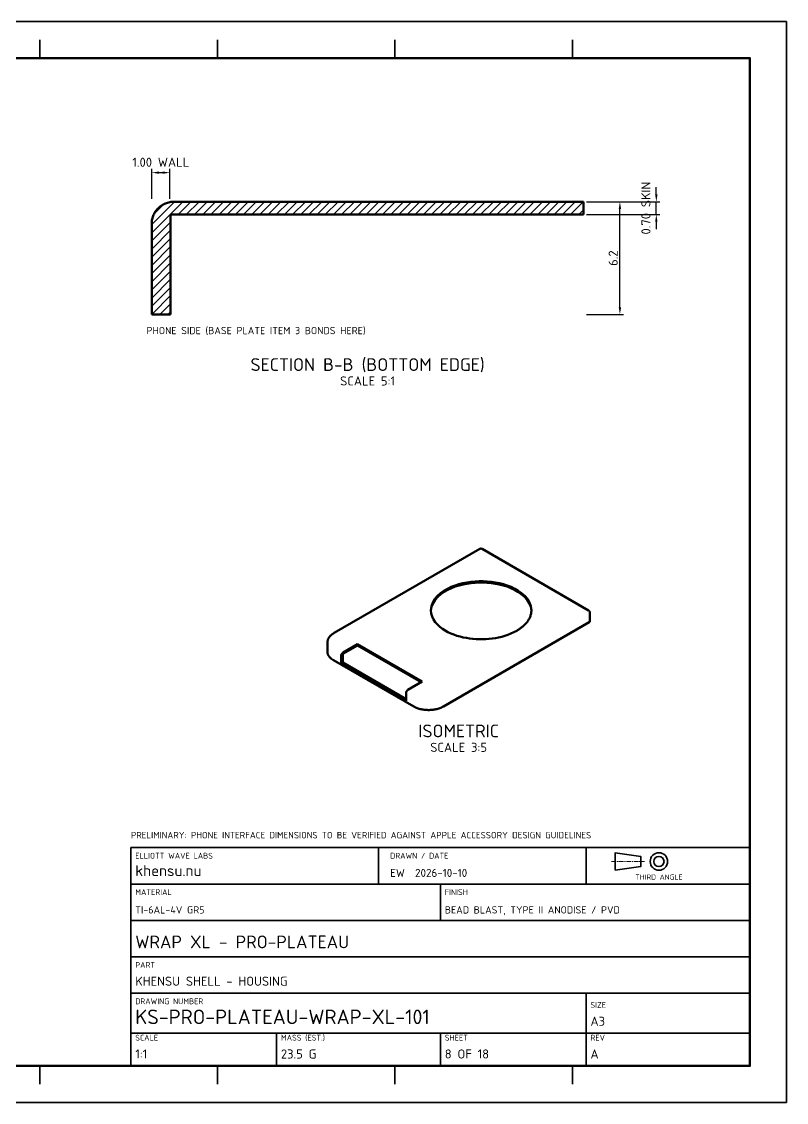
# Model space of a CAD drawing. Header units: millimetres. Extents: x 0 to 420, y 0 to 297.
# Drawn here: x 210 to 420, y 0 to 297 of the extents above; entities that cross this region are included whole.
import ezdxf
from ezdxf.enums import TextEntityAlignment as Align

# ---------------------------------------------------------------- set-up
doc = ezdxf.new("R2010")
doc.units = ezdxf.units.MM
doc.header["$LTSCALE"] = 0.4
doc.linetypes.add('CENTER', pattern=[5.08, 3.175, -0.635, 0.635, -0.635])
for name, color, linetype, lineweight in [('BORDER', 7, 'CONTINUOUS', 70), ('CENTER', 1, 'CENTER', 18), ('DIM', 4, 'CONTINUOUS', 18), ('HATCH', 8, 'CONTINUOUS', 13), ('OUTLINE', 7, 'CONTINUOUS', 50), ('SECTION', 7, 'CONTINUOUS', 50), ('TEXT', 7, 'CONTINUOUS', 25), ('TITLE', 7, 'CONTINUOUS', 35)]:
    doc.layers.add(name, color=color, linetype=linetype, lineweight=lineweight)
doc.styles.add('KHENSU', font='isocpeur.ttf')
doc.dimstyles.new('KHENSU', dxfattribs={"dimtxt": 2.5, "dimasz": 2, "dimexe": 1, "dimexo": 0.8, "dimgap": 0.6, "dimtad": 1, "dimdsep": 46, "dimtxsty": 'KHENSU', "dimcen": -1.5, "dimclrd": 4, "dimclre": 4, "dimclrt": 7, "dimazin": 3, "dimtfac": 1, "dimtmove": 2, "dimatfit": 3})

msp = doc.modelspace()

# ---------------------------------------------------------------- hatches: boundary and pattern name
at = {"layer": 'HATCH'}
h = msp.add_hatch(dxfattribs=at)
h.set_pattern_fill('ANSI31', color=8, scale=0.5)
h.paths.add_polyline_path([(364.286, 247.5), (364.286, 246.662), (364.286, 245.825), (364.286, 244.987), (364.286, 244.149), (363.597, 244), (362.76, 244), (361.922, 244), (361.084, 244), (360.247, 244), (359.409, 244), (358.571, 244), (357.734, 244), (356.896, 244), (356.059, 244), (355.221, 244), (354.383, 244), (353.546, 244), (352.708, 244), (351.87, 244), (351.033, 244), (350.195, 244), (349.357, 244), (348.52, 244), (347.682, 244), (346.844, 244), (346.007, 244), (345.169, 244), (344.332, 244), (343.494, 244), (342.656, 244), (341.819, 244), (340.981, 244), (340.143, 244), (339.306, 244), (338.468, 244), (337.63, 244), (336.793, 244), (335.955, 244), (335.117, 244), (334.28, 244), (333.442, 244), (332.605, 244), (331.767, 244), (330.929, 244), (330.092, 244), (329.254, 244), (328.416, 244), (327.579, 244), (326.741, 244), (325.903, 244), (325.066, 244), (324.228, 244), (323.39, 244), (322.553, 244), (321.715, 244), (320.878, 244), (320.04, 244), (319.202, 244), (318.365, 244), (317.527, 244), (316.689, 244), (315.852, 244), (315.014, 244), (314.176, 244), (313.339, 244), (312.501, 244), (311.663, 244), (310.826, 244), (309.988, 244), (309.151, 244), (308.313, 244), (307.475, 244), (306.638, 244), (305.8, 244), (304.962, 244), (304.125, 244), (303.287, 244), (302.449, 244), (301.612, 244), (300.774, 244), (299.936, 244), (299.099, 244), (298.261, 244), (297.424, 244), (296.586, 244), (295.748, 244), (294.911, 244), (294.073, 244), (293.235, 244), (292.398, 244), (291.56, 244), (290.722, 244), (289.885, 244), (289.047, 244), (288.209, 244), (287.372, 244), (286.534, 244), (285.697, 244), (284.859, 244), (284.021, 244), (283.184, 244), (282.346, 244), (281.508, 244), (280.671, 244), (279.833, 244), (278.995, 244), (278.158, 244), (277.32, 244), (276.482, 244), (275.645, 244), (274.807, 244), (273.97, 244), (273.132, 244), (272.294, 244), (271.457, 244), (270.619, 244), (269.781, 244), (268.944, 244), (268.106, 244), (267.268, 244), (266.431, 244), (265.593, 244), (264.755, 244), (263.918, 244), (263.08, 244), (262.243, 244), (261.405, 244), (260.567, 244), (259.73, 244), (258.892, 244), (258.054, 244), (257.217, 244), (256.379, 244), (255.541, 244), (254.704, 244), (253.866, 244), (253.028, 244), (252.191, 244), (251.353, 244), (250.887, 243.629), (250.887, 242.791), (250.887, 241.954), (250.887, 241.116), (250.887, 240.278), (250.887, 239.441), (250.887, 238.603), (250.887, 237.765), (250.887, 236.928), (250.887, 236.09), (250.887, 235.252), (250.887, 234.415), (250.887, 233.577), (250.887, 232.739), (250.887, 231.902), (250.887, 231.064), (250.887, 230.227), (250.887, 229.389), (250.887, 228.551), (250.887, 227.714), (250.887, 226.876), (250.887, 226.038), (250.887, 225.201), (250.887, 224.363), (250.887, 223.525), (250.887, 222.688), (250.887, 221.85), (250.887, 221.012), (250.887, 220.175), (250.887, 219.337), (250.887, 218.5), (250.887, 217.662), (250.887, 216.824), (250.373, 216.5), (249.536, 216.5), (248.698, 216.5), (247.86, 216.5), (247.023, 216.5), (246.185, 216.5), (245.714, 216.867), (245.714, 217.705), (245.714, 218.542), (245.714, 219.38), (245.714, 220.218), (245.714, 221.055), (245.714, 221.893), (245.714, 222.73), (245.714, 223.568), (245.714, 224.406), (245.714, 225.243), (245.714, 226.081), (245.714, 226.919), (245.714, 227.756), (245.714, 228.594), (245.714, 229.432), (245.714, 230.269), (245.714, 231.107), (245.714, 231.945), (245.714, 232.782), (245.714, 233.62), (245.714, 234.457), (245.714, 235.295), (245.714, 236.133), (245.714, 236.97), (245.714, 237.808), (245.714, 238.646), (245.714, 239.483), (245.714, 240.321), (245.714, 241.159), (245.736, 241.996), (245.867, 242.822), (246.114, 243.622), (246.473, 244.378), (246.934, 245.076), (247.488, 245.704), (248.123, 246.249), (248.826, 246.703), (249.583, 247.06), (250.381, 247.313), (251.205, 247.46), (252.041, 247.5), (252.879, 247.5), (253.717, 247.5), (254.554, 247.5), (255.392, 247.5), (256.23, 247.5), (257.067, 247.5), (257.905, 247.5), (258.743, 247.5), (259.58, 247.5), (260.418, 247.5), (261.255, 247.5), (262.093, 247.5), (262.931, 247.5), (263.768, 247.5), (264.606, 247.5), (265.444, 247.5), (266.281, 247.5), (267.119, 247.5), (267.957, 247.5), (268.794, 247.5), (269.632, 247.5), (270.47, 247.5), (271.307, 247.5), (272.145, 247.5), (272.982, 247.5), (273.82, 247.5), (274.658, 247.5), (275.495, 247.5), (276.333, 247.5), (277.171, 247.5), (278.008, 247.5), (278.846, 247.5), (279.684, 247.5), (280.521, 247.5), (281.359, 247.5), (282.197, 247.5), (283.034, 247.5), (283.872, 247.5), (284.709, 247.5), (285.547, 247.5), (286.385, 247.5), (287.222, 247.5), (288.06, 247.5), (288.898, 247.5), (289.735, 247.5), (290.573, 247.5), (291.411, 247.5), (292.248, 247.5), (293.086, 247.5), (293.924, 247.5), (294.761, 247.5), (295.599, 247.5), (296.436, 247.5), (297.274, 247.5), (298.112, 247.5), (298.949, 247.5), (299.787, 247.5), (300.625, 247.5), (301.462, 247.5), (302.3, 247.5), (303.138, 247.5), (303.975, 247.5), (304.813, 247.5), (305.651, 247.5), (306.488, 247.5), (307.326, 247.5), (308.163, 247.5), (309.001, 247.5), (309.839, 247.5), (310.676, 247.5), (311.514, 247.5), (312.352, 247.5), (313.189, 247.5), (314.027, 247.5), (314.865, 247.5), (315.702, 247.5), (316.54, 247.5), (317.378, 247.5), (318.215, 247.5), (319.053, 247.5), (319.89, 247.5), (320.728, 247.5), (321.566, 247.5), (322.403, 247.5), (323.241, 247.5), (324.079, 247.5), (324.916, 247.5), (325.754, 247.5), (326.592, 247.5), (327.429, 247.5), (328.267, 247.5), (329.105, 247.5), (329.942, 247.5), (330.78, 247.5), (331.617, 247.5), (332.455, 247.5), (333.293, 247.5), (334.13, 247.5), (334.968, 247.5), (335.806, 247.5), (336.643, 247.5), (337.481, 247.5), (338.319, 247.5), (339.156, 247.5), (339.994, 247.5), (340.832, 247.5), (341.669, 247.5), (342.507, 247.5), (343.344, 247.5), (344.182, 247.5), (345.02, 247.5), (345.857, 247.5), (346.695, 247.5), (347.533, 247.5), (348.37, 247.5), (349.208, 247.5), (350.046, 247.5), (350.883, 247.5), (351.721, 247.5), (352.559, 247.5), (353.396, 247.5), (354.234, 247.5), (355.071, 247.5), (355.909, 247.5), (356.747, 247.5), (357.584, 247.5), (358.422, 247.5), (359.26, 247.5), (360.097, 247.5), (360.935, 247.5), (361.773, 247.5), (362.61, 247.5), (363.448, 247.5), (364.286, 247.5)])

# ---------------------------------------------------------------- linework, layer by layer
at = {"layer": 'BORDER'}
msp.add_lwpolyline([(20, 10), (410, 10), (410, 287), (20, 287)], close=True, dxfattribs=at)
at = {"layer": 'CENTER'}
msp.add_line((372, 66.2), (381, 66.2), dxfattribs=at)
at = {"layer": 'OUTLINE'}
for p, q in [((295.797, 128.992), (335.805, 152.091)), ((336.44, 152.091), (365.67, 135.215)), ((366.039, 134.615), (366.039, 132.166)), ((325.813, 108.798), (365.864, 131.921)), ((293.961, 126.311), (293.961, 123.862)), ((298.172, 123.237), (302.203, 125.564)), ((298.257, 123.629), (302.203, 125.907)), ((302.203, 125.564), (302.203, 125.907)), ((302.203, 125.907), (320.022, 115.619)), ((302.203, 125.564), (319.725, 115.448)), ((297.748, 122.747), (297.748, 120.592)), ((298.172, 123.237), (298.172, 120.837)), ((295.648, 121.51), (317.667, 108.798)), ((298.172, 120.837), (297.748, 120.592)), ((297.748, 120.592), (315.567, 110.304)), ((298.172, 120.837), (315.567, 110.794)), ((320.022, 115.619), (316.076, 113.341)), ((315.567, 110.304), (315.567, 112.459))]:
    msp.add_line(p, q, dxfattribs=at)
for points in [[(335.804, 152.091), (335.823, 152.101), (335.842, 152.111), (335.862, 152.119), (335.881, 152.128), (335.902, 152.135), (335.922, 152.142), (335.943, 152.148), (335.963, 152.154), (335.984, 152.159), (336.005, 152.164), (336.026, 152.168), (336.048, 152.171), (336.069, 152.174), (336.09, 152.176), (336.112, 152.176), (336.133, 152.176), (336.155, 152.176), (336.176, 152.174), (336.198, 152.171), (336.219, 152.168), (336.24, 152.164), (336.261, 152.159), (336.282, 152.154), (336.303, 152.148), (336.323, 152.142), (336.344, 152.135), (336.364, 152.128), (336.384, 152.119), (336.403, 152.111), (336.422, 152.101), (336.441, 152.091)], [(322.386, 135.24), (322.521, 136.352), (322.905, 137.405), (323.49, 138.362), (324.223, 139.211), (325.063, 139.955), (325.98, 140.602), (326.953, 141.161), (327.968, 141.64), (329.015, 142.047), (330.085, 142.386), (331.173, 142.663), (332.275, 142.88), (333.386, 143.041), (334.503, 143.148), (335.625, 143.201), (336.748, 143.201), (337.869, 143.148), (338.987, 143.041), (340.098, 142.88), (341.199, 142.663), (342.288, 142.386), (343.358, 142.047), (344.404, 141.64), (345.419, 141.161), (346.393, 140.602), (347.31, 139.955), (348.15, 139.211), (348.883, 138.362), (349.467, 137.405), (349.851, 136.352), (349.986, 135.24)], [(322.389, 135.068), (322.562, 136.164), (322.973, 137.195), (323.573, 138.129), (324.313, 138.958), (325.154, 139.683), (326.069, 140.315), (327.037, 140.861), (328.045, 141.33), (329.083, 141.728), (330.144, 142.06), (331.222, 142.331), (332.313, 142.544), (333.413, 142.702), (334.52, 142.806), (335.63, 142.858), (336.742, 142.858), (337.853, 142.806), (338.959, 142.702), (340.06, 142.544), (341.151, 142.331), (342.229, 142.06), (343.29, 141.728), (344.328, 141.33), (345.336, 140.861), (346.304, 140.315), (347.218, 139.683), (348.059, 138.958), (348.8, 138.129), (349.4, 137.195), (349.811, 136.164), (349.983, 135.068)], [(345.944, 129.606), (345.161, 129.187), (344.353, 128.817), (343.526, 128.493), (342.683, 128.211), (341.828, 127.969), (340.963, 127.765), (340.091, 127.598), (339.212, 127.466), (338.329, 127.369), (337.442, 127.305), (336.554, 127.275), (335.666, 127.278), (334.778, 127.314), (333.892, 127.383), (333.009, 127.486), (332.132, 127.624), (331.26, 127.797), (330.397, 128.007), (329.544, 128.256), (328.704, 128.545), (327.88, 128.877), (327.075, 129.255), (326.297, 129.683), (325.549, 130.164), (324.843, 130.702), (324.189, 131.303), (323.602, 131.97), (323.104, 132.705), (322.718, 133.504), (322.471, 134.357), (322.386, 135.24)], [(349.986, 135.24), (349.98, 135.006), (349.962, 134.772), (349.933, 134.54), (349.892, 134.309), (349.839, 134.081), (349.776, 133.855), (349.703, 133.633), (349.619, 133.414), (349.526, 133.199), (349.424, 132.988), (349.313, 132.782), (349.195, 132.58), (349.068, 132.383), (348.935, 132.19), (348.795, 132.002), (348.65, 131.819), (348.498, 131.64), (348.341, 131.467), (348.179, 131.298), (348.012, 131.133), (347.841, 130.973), (347.666, 130.818), (347.487, 130.667), (347.304, 130.52), (347.118, 130.377), (346.929, 130.239), (346.737, 130.104), (346.543, 129.974), (346.346, 129.848), (346.146, 129.725), (345.944, 129.606)], [(365.668, 135.217), (365.688, 135.205), (365.708, 135.192), (365.728, 135.178), (365.747, 135.164), (365.765, 135.15), (365.783, 135.134), (365.801, 135.119), (365.818, 135.102), (365.835, 135.085), (365.851, 135.068), (365.867, 135.05), (365.882, 135.032), (365.897, 135.014), (365.911, 134.994), (365.924, 134.975), (365.937, 134.955), (365.949, 134.935), (365.961, 134.914), (365.972, 134.893), (365.982, 134.871), (365.991, 134.85), (366, 134.827), (366.007, 134.805), (366.014, 134.782), (366.02, 134.759), (366.026, 134.736), (366.03, 134.713), (366.034, 134.69), (366.037, 134.666), (366.038, 134.642), (366.039, 134.619)], [(365.864, 131.921), (365.872, 131.926), (365.881, 131.931), (365.89, 131.937), (365.898, 131.942), (365.906, 131.948), (365.915, 131.954), (365.923, 131.96), (365.931, 131.967), (365.938, 131.973), (365.946, 131.98), (365.953, 131.987), (365.961, 131.994), (365.968, 132.002), (365.975, 132.009), (365.981, 132.017), (365.987, 132.025), (365.994, 132.033), (365.999, 132.041), (366.005, 132.05), (366.01, 132.059), (366.015, 132.068), (366.019, 132.077), (366.023, 132.086), (366.027, 132.096), (366.03, 132.105), (366.033, 132.115), (366.035, 132.125), (366.037, 132.135), (366.038, 132.145), (366.039, 132.155), (366.039, 132.166)], [(293.961, 126.311), (293.963, 126.421), (293.971, 126.531), (293.983, 126.64), (294.001, 126.748), (294.023, 126.856), (294.05, 126.962), (294.082, 127.068), (294.118, 127.171), (294.158, 127.274), (294.202, 127.374), (294.251, 127.473), (294.303, 127.569), (294.359, 127.664), (294.418, 127.756), (294.481, 127.847), (294.547, 127.935), (294.615, 128.021), (294.686, 128.104), (294.76, 128.186), (294.836, 128.265), (294.915, 128.342), (294.995, 128.416), (295.078, 128.489), (295.163, 128.559), (295.249, 128.627), (295.337, 128.693), (295.426, 128.757), (295.517, 128.819), (295.609, 128.879), (295.702, 128.937), (295.797, 128.992)], [(295.648, 121.51), (295.564, 121.56), (295.48, 121.611), (295.398, 121.664), (295.317, 121.718), (295.237, 121.775), (295.158, 121.832), (295.08, 121.892), (295.004, 121.953), (294.929, 122.016), (294.856, 122.081), (294.785, 122.148), (294.715, 122.216), (294.648, 122.287), (294.582, 122.36), (294.519, 122.434), (294.458, 122.51), (294.399, 122.589), (294.344, 122.669), (294.291, 122.752), (294.242, 122.836), (294.195, 122.922), (294.153, 123.01), (294.114, 123.1), (294.079, 123.191), (294.048, 123.284), (294.022, 123.378), (294, 123.473), (293.983, 123.57), (293.971, 123.667), (293.963, 123.764), (293.961, 123.862)], [(297.748, 122.747), (297.749, 122.781), (297.751, 122.816), (297.755, 122.849), (297.76, 122.883), (297.767, 122.917), (297.774, 122.95), (297.783, 122.983), (297.793, 123.016), (297.804, 123.048), (297.816, 123.08), (297.829, 123.112), (297.842, 123.143), (297.857, 123.174), (297.872, 123.204), (297.889, 123.234), (297.906, 123.264), (297.924, 123.293), (297.942, 123.322), (297.962, 123.35), (297.982, 123.377), (298.003, 123.404), (298.025, 123.43), (298.047, 123.456), (298.071, 123.481), (298.095, 123.505), (298.12, 123.528), (298.146, 123.551), (298.172, 123.572), (298.2, 123.592), (298.228, 123.611), (298.257, 123.629)], [(315.567, 112.459), (315.568, 112.494), (315.57, 112.528), (315.574, 112.562), (315.579, 112.595), (315.586, 112.629), (315.594, 112.662), (315.602, 112.695), (315.612, 112.728), (315.623, 112.76), (315.635, 112.792), (315.648, 112.824), (315.661, 112.855), (315.676, 112.886), (315.691, 112.916), (315.708, 112.946), (315.725, 112.976), (315.743, 113.005), (315.761, 113.034), (315.781, 113.062), (315.801, 113.089), (315.822, 113.116), (315.844, 113.142), (315.866, 113.168), (315.89, 113.193), (315.914, 113.217), (315.939, 113.24), (315.965, 113.263), (315.991, 113.284), (316.019, 113.304), (316.047, 113.324), (316.076, 113.341)], [(317.667, 108.798), (317.907, 108.667), (318.152, 108.547), (318.403, 108.438), (318.658, 108.34), (318.916, 108.251), (319.177, 108.171), (319.441, 108.1), (319.707, 108.038), (319.974, 107.984), (320.244, 107.938), (320.514, 107.9), (320.786, 107.869), (321.058, 107.847), (321.33, 107.832), (321.603, 107.824), (321.877, 107.824), (322.15, 107.832), (322.422, 107.847), (322.695, 107.869), (322.966, 107.9), (323.236, 107.938), (323.506, 107.984), (323.773, 108.038), (324.039, 108.1), (324.303, 108.171), (324.564, 108.251), (324.822, 108.34), (325.077, 108.438), (325.328, 108.547), (325.573, 108.667), (325.813, 108.798)]]:
    msp.add_lwpolyline(points, dxfattribs=at)
at = {"layer": 'SECTION'}
for p, q in [((251.926, 247.5), (364.286, 247.5)), ((364.286, 247.5), (364.286, 244)), ((364.286, 244), (250.887, 244)), ((250.887, 244), (250.887, 216.5)), ((245.714, 216.5), (245.714, 241.5)), ((250.887, 216.5), (245.714, 216.5))]:
    msp.add_line(p, q, dxfattribs=at)
msp.add_lwpolyline([(245.714, 241.5), (245.723, 241.809), (245.747, 242.118), (245.788, 242.425), (245.846, 242.729), (245.919, 243.03), (246.008, 243.326), (246.112, 243.617), (246.232, 243.903), (246.367, 244.181), (246.516, 244.453), (246.678, 244.716), (246.855, 244.97), (247.044, 245.215), (247.245, 245.45), (247.459, 245.674), (247.683, 245.888), (247.918, 246.089), (248.163, 246.278), (248.417, 246.455), (248.679, 246.619), (248.949, 246.77), (249.227, 246.907), (249.511, 247.031), (249.8, 247.14), (250.095, 247.235), (250.393, 247.316), (250.696, 247.382), (251.001, 247.434), (251.308, 247.47), (251.617, 247.493), (251.926, 247.5)], dxfattribs=at)
at = {"layer": 'TITLE'}
for p, q in [((215, 287), (215, 292)), ((263.75, 287), (263.75, 292)), ((312.5, 287), (312.5, 292)), ((361.25, 287), (361.25, 292)), ((308, 60), (308, 70)), ((365, 60), (365, 70)), ((240, 60), (410, 60)), ((325, 50), (325, 60)), ((240, 50), (410, 50)), ((240, 40), (410, 40)), ((240, 30), (410, 30)), ((365, 10), (365, 30)), ((240, 19), (410, 19)), ((280, 10), (280, 19)), ((325, 10), (325, 19)), ((215, 10), (215, 5)), ((263.75, 10), (263.75, 5)), ((312.5, 10), (312.5, 5)), ((361.25, 10), (361.25, 5))]:
    msp.add_line(p, q, dxfattribs=at)
for points in [[(0, 0), (420, 0), (420, 297), (0, 297)], [(240, 10), (410, 10), (410, 70), (240, 70)], [(373, 63.8), (380, 64.8), (380, 67.6), (373, 68.6)]]:
    msp.add_lwpolyline(points, close=True, dxfattribs=at)
for radius in [2.4, 1.4]:
    msp.add_circle((385, 66.2), radius, dxfattribs=at)

# ---------------------------------------------------------------- texts
at = {"layer": 'TEXT', "style": 'KHENSU'}
for s, height, p in [('PHONE SIDE (BASE PLATE ITEM 3 BONDS HERE)', 2, (244.286, 210.5)), ('khensu.nu', 3, (241.2, 61.3)), ('EW  2026-10-10', 2.2, (311.2, 61.3)), ('TI-6AL-4V GR5', 2, (241.2, 51.3)), ('BEAD BLAST, TYPE II ANODISE / PVD', 2, (326.2, 51.3)), ('WRAP XL - PRO-PLATEAU', 3.5, (241.2, 41.3)), ('KHENSU SHELL - HOUSING', 2.5, (241.2, 31.3)), ('KS-PRO-PLATEAU-WRAP-XL-101', 4, (241.2, 20.3)), ('A3', 2.5, (366.2, 20.3)), ('1:1', 2.5, (241.2, 11.3)), ('23.5 G', 2.5, (281.2, 11.3)), ('8 OF 18', 2.5, (326.2, 11.3)), ('A', 2.5, (366.2, 11.3))]:
    msp.add_text(s, height=height, dxfattribs=at).set_placement(p, align=Align.BOTTOM_LEFT)
for s, height, p in [('SECTION B-B (BOTTOM EDGE)', 3.5, (305, 204.5)), ('SCALE 5:1', 2.5, (305, 199.5)), ('ISOMETRIC', 3.5, (330, 103.823)), ('SCALE 3:5', 2.5, (330, 98.823))]:
    msp.add_text(s, height=height, dxfattribs=at).set_placement(p, align=Align.TOP_CENTER)
at = {"layer": 'TITLE', "style": 'KHENSU'}
for s, height, p in [('PRELIMINARY: PHONE INTERFACE DIMENSIONS TO BE VERIFIED AGAINST APPLE ACCESSORY DESIGN GUIDELINES', 1.8, (240, 72)), ('ELLIOTT WAVE LABS', 1.6, (241.2, 66.5)), ('DRAWN / DATE', 1.6, (311.2, 66.5)), ('MATERIAL', 1.6, (241.2, 56.5)), ('FINISH', 1.6, (326.2, 56.5)), ('PART', 1.6, (241.2, 36.5)), ('DRAWING NUMBER', 1.6, (241.2, 26.5)), ('SIZE', 1.6, (366.2, 25.5)), ('SCALE', 1.6, (241.2, 16.5)), ('MASS (EST.)', 1.6, (281.2, 16.5)), ('SHEET', 1.6, (326.2, 16.5)), ('REV', 1.6, (366.2, 16.5))]:
    msp.add_text(s, height=height, dxfattribs=at).set_placement(p, align=Align.BOTTOM_LEFT)
msp.add_text('THIRD ANGLE', height=1.4, dxfattribs=at).set_placement((385, 60.8), align=Align.BOTTOM_CENTER)

# ---------------------------------------------------------------- dimensions: what is measured, and where the dimension line sits
at = {"layer": 'DIM'}
msp.add_linear_dim(base=(245.714, 255.5), p1=(245.714, 247.5), p2=(250.714, 247.5), text='1.00 WALL', dimstyle='KHENSU', override={"dimlfac": 0.2}, dxfattribs=at).render()
msp.add_linear_dim(base=(384.286, 244), p1=(364.286, 244), p2=(364.286, 247.5), angle=90, text='0.70 SKIN', dimstyle='KHENSU', override={"dimlfac": 0.2}, dxfattribs=at).render()
msp.add_linear_dim(base=(374.286, 216.5), p1=(364.286, 216.5), p2=(364.286, 247.5), angle=90, dimstyle='KHENSU', override={"dimlfac": 0.2}, dxfattribs=at).render()

doc.saveas('drawing.dxf')
